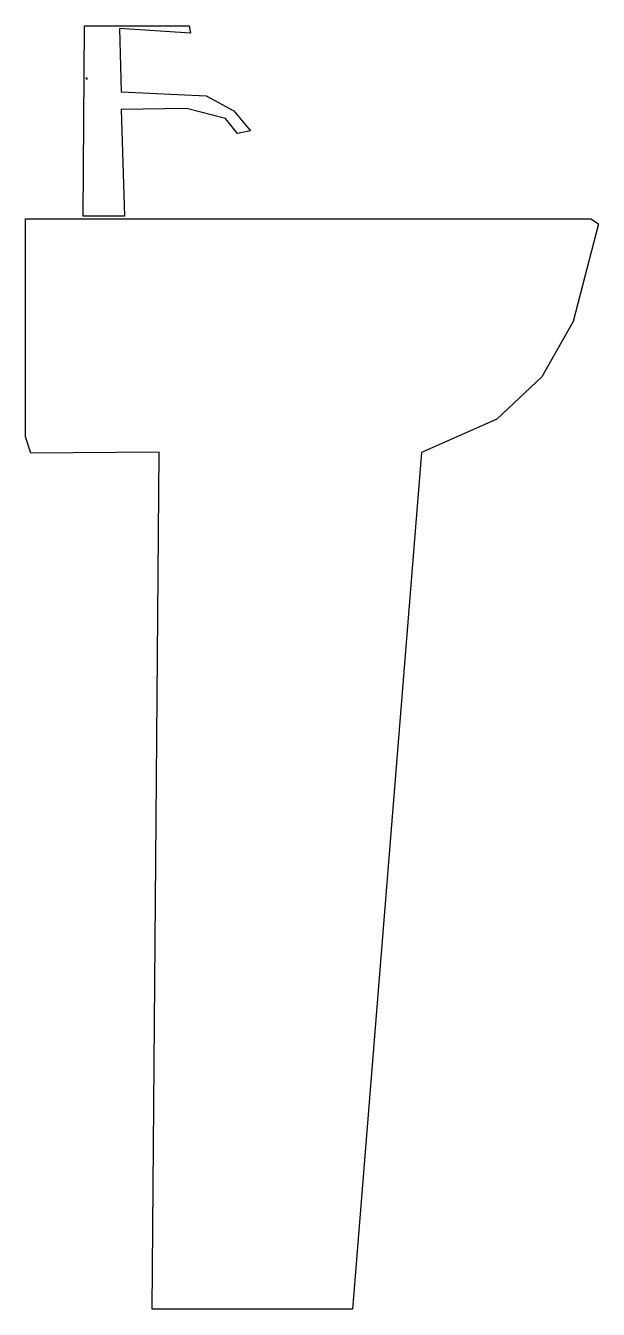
# Model space of a CAD drawing. Header units: millimetres. Extents: x -188 to 191, y 0 to 850.
import ezdxf

# ---------------------------------------------------------------- set-up
doc = ezdxf.new("R2010")
doc.units = ezdxf.units.MM
doc.layers.add('ALMOND-DRAW-PROFILE', color=7, linetype='Continuous', lineweight=25)

msp = doc.modelspace()

# ---------------------------------------------------------------- linework, layer by layer
at = {"layer": 'ALMOND-DRAW-PROFILE'}
for points in [[(-150.24, 723.83), (-149.41, 850), (-80.1, 850), (-79.27, 845.02), (-126.21, 848.23), (-125.27, 806.26), (-68.9, 803.52), (-50.63, 793.55), (-39.43, 780.27), (-48.14, 778.61), (-56.03, 788.57), (-81.83, 795.14), (-125.15, 794.44), (-122.85, 723.83)], [(-147.75, 814.32), (-147.75, 815.14), (-148.58, 815.14)], [(-104.33, 801.07), (-104.35, 801.08), (-104.39, 801.07)], [(-188.43, 577.73), (-188.43, 722.17), (185.94, 722.17), (190.92, 718.85), (174.32, 654.1), (153.56, 617.58), (123.68, 589.36), (73.73, 567.43), (28.12, 0), (-104.59, 0), (-100.04, 567.53), (-185.11, 566.94)]]:
    msp.add_lwpolyline(points, close=True, dxfattribs=at)

doc.saveas('drawing.dxf')
